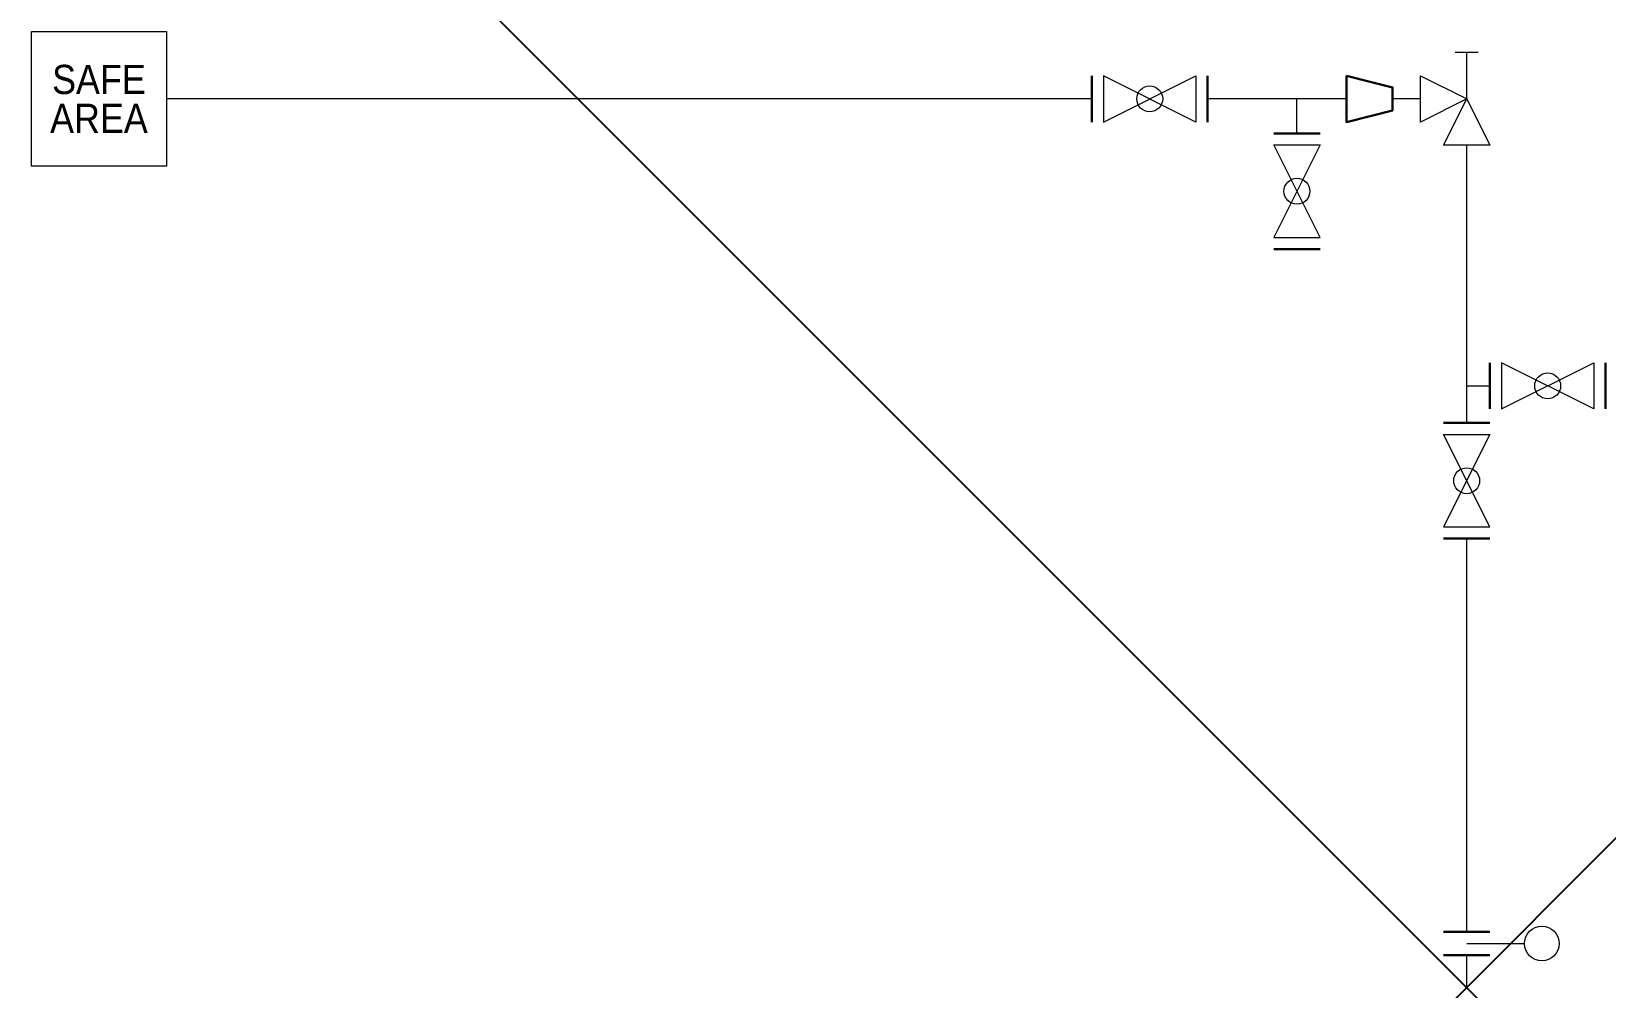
# Model space of a CAD drawing. Header units: inches. Extents: x 0 to 0.274, y 0 to 0.166.
import ezdxf

# ---------------------------------------------------------------- set-up
doc = ezdxf.new("R2010")
doc.units = ezdxf.units.IN
doc.header["$MEASUREMENT"] = 0
doc.header["$PDMODE"] = 35
doc.layers.add('EDGES', color=3, linetype='Continuous', lineweight=0)
for name, color, linetype in [('Level 10', 7, 'Continuous'), ('Level 5', 7, 'Continuous'), ('Level 7', 7, 'Continuous')]:
    doc.layers.add(name, color=color, linetype=linetype)
doc.styles.get("Standard").update_dxf_attribs({"font": 'arial.ttf'})

# ---------------------------------------------------------------- blocks, each defined once
blk = doc.blocks.new('SeparatorTankGroup_SeparatorTank_SeparatorTank1__PORT16_SPACER_OPEN')
at = {"layer": 'Level 7', "color": 2, "linetype": 'Continuous', "lineweight": 13}
blk.add_line((0, 0), (0, 0.005), dxfattribs=at)
at = {"layer": 'Level 7', "color": 2, "linetype": 'Continuous', "lineweight": 30}
for p, q in [((-0.001, -0.002), (-0.001, 0.002)), ((0.001, -0.002), (0.001, 0.002))]:
    blk.add_line(p, q, dxfattribs=at)
at = {"layer": 'Level 7', "color": 2, "linetype": 'Continuous', "lineweight": 13}
blk.add_circle((0, 0.0065), 0.0015, dxfattribs=at)
blk = doc.blocks.new('SeparatorTankGroup_SeparatorTank_SeparatorTank1__PORT16_BALL_VFO')
at = {"layer": 'Level 7', "color": 2, "linetype": 'Continuous', "lineweight": 30}
for p, q in [((-0.005, 0.002), (-0.005, -0.002)), ((0.005, 0.002), (0.005, -0.002))]:
    blk.add_line(p, q, dxfattribs=at)
at = {"layer": 'Level 7', "color": 2, "linetype": 'Continuous', "lineweight": 13, "flags": 128}
blk.add_lwpolyline([(-0.004, 0.002), (-0.004, -0.002), (0.004, 0.002), (0.004, -0.002), (-0.004, 0.002)], dxfattribs=at)
at = {"layer": 'Level 7', "color": 2, "linetype": 'Continuous', "lineweight": 13}
blk.add_circle((0, 0), 0.00112, dxfattribs=at)
blk = doc.blocks.new('SeparatorTankGroup_SeparatorTank_SeparatorTank1__PORT16_BALL_VFO_BRANCH')
at = {"layer": 'Level 7', "color": 2, "linetype": 'Continuous', "lineweight": 30}
for p, q in [((-0.005, 0.002), (-0.005, -0.002)), ((0.005, 0.002), (0.005, -0.002))]:
    blk.add_line(p, q, dxfattribs=at)
at = {"layer": 'Level 7', "color": 2, "linetype": 'Continuous', "lineweight": 13, "flags": 128}
blk.add_lwpolyline([(-0.004, 0.002), (-0.004, -0.002), (0.004, 0.002), (0.004, -0.002), (-0.004, 0.002)], dxfattribs=at)
at = {"layer": 'Level 7', "color": 2, "linetype": 'Continuous', "lineweight": 13}
blk.add_circle((0, 0), 0.00112, dxfattribs=at)
blk = doc.blocks.new('SeparatorTankGroup_SeparatorTank_SeparatorTank1__PORT16_ANGLE_VO')
at = {"layer": 'Level 7', "color": 2, "linetype": 'Continuous', "lineweight": 13}
blk.add_line((0.00402, 0.00103), (0.00402, -0.00097), dxfattribs=at)
at = {"layer": 'Level 7', "color": 2, "linetype": 'Continuous', "lineweight": 13, "flags": 128}
blk.add_lwpolyline([(0.00002, 0.00003), (-0.00398, 0.00203), (-0.00398, -0.00197), (0.00002, 0.00003), (-0.00198, -0.00397), (0.00202, -0.00397), (0.00002, 0.00003), (0.00402, 0.00003)], dxfattribs=at)
blk = doc.blocks.new('SeparatorTankGroup_SeparatorTank_SeparatorTank1__PORT16_REDUCER_CONC')
at = {"layer": 'Level 7', "color": 2, "linetype": 'Continuous', "lineweight": 30, "flags": 128}
blk.add_lwpolyline([(0, 0.004), (0, 0), (0.004, 0.001), (0.004, 0.003), (0, 0.004)], dxfattribs=at)
blk = doc.blocks.new('SeparatorTankGroup_SeparatorTank_SeparatorTank1__PORT16_REDUCER_BALL_VFO')
at = {"layer": 'Level 7', "color": 2, "linetype": 'Continuous', "lineweight": 30}
for p, q in [((-0.005, 0.002), (-0.005, -0.002)), ((0.005, 0.002), (0.005, -0.002))]:
    blk.add_line(p, q, dxfattribs=at)
at = {"layer": 'Level 7', "color": 2, "linetype": 'Continuous', "lineweight": 13, "flags": 128}
blk.add_lwpolyline([(-0.004, 0.002), (-0.004, -0.002), (0.004, 0.002), (0.004, -0.002), (-0.004, 0.002)], dxfattribs=at)
at = {"layer": 'Level 7', "color": 2, "linetype": 'Continuous', "lineweight": 13}
blk.add_circle((0, 0), 0.00112, dxfattribs=at)
blk = doc.blocks.new('SeparatorTankGroup_SeparatorTank_SeparatorTank1__PORT16_SAVE_AREA')
at = {"layer": 'Level 10', "color": 112, "linetype": 'Continuous', "lineweight": 13, "true_color": 0x00ca5c}
blk.add_lwpolyline([(0, 0.01166), (0.01166, 0.01166), (0.01166, 0), (0, 0), (0, 0.01166)], dxfattribs=at)
at = {"layer": 'Level 5', "color": 9, "lineweight": 13, "true_color": 0xc8c8c8, "insert": (0.00583, 0.00583), "char_height": 0.00252, "width": 0.0116558, "attachment_point": 5, "line_spacing_factor": 0.8}
blk.add_mtext('{\\W0.88095;SAFE\\PAREA}', dxfattribs=at)

msp = doc.modelspace()

# ---------------------------------------------------------------- linework, layer by layer
msp.add_point((0.24977, 0))
at = {"layer": 'EDGES', "color": 3, "lineweight": 0}
for p, q in [((0.18454, 0.15463), (0.02347, 0.15463)), ((0.22883, 0.15463), (0.20467, 0.15463)), ((0.22023, 0.14862), (0.22023, 0.15463)), ((0.24172, 0.15463), (0.23689, 0.15463)), ((0.24977, 0.09825), (0.24977, 0.14658)), ((0.24977, 0.1047), (0.2538, 0.1047)), ((0.24977, 0.00966), (0.24977, 0.07812)), ((0.24977, 0), (0.24977, 0.00564))]:
    msp.add_line(p, q, dxfattribs=at)

# ---------------------------------------------------------------- block references
at = {"xscale": 2.013398524451903, "yscale": 2.013398524451903}
for name, p in [('SeparatorTankGroup_SeparatorTank_SeparatorTank1__PORT16_SAVE_AREA', (0, 0.1429)), ('SeparatorTankGroup_SeparatorTank_SeparatorTank1__PORT16_REDUCER_BALL_VFO', (0.19461, 0.15463)), ('SeparatorTankGroup_SeparatorTank_SeparatorTank1__PORT16_REDUCER_CONC', (0.22883, 0.1506)), ('SeparatorTankGroup_SeparatorTank_SeparatorTank1__PORT16_BALL_VFO_BRANCH', (0.26387, 0.1047))]:
    msp.add_blockref(name, p, dxfattribs=at)
at = {"xscale": 2.013398524451903}
for name, p, yscale, rotation in [('SeparatorTankGroup_SeparatorTank_SeparatorTank1__PORT16_ANGLE_VO', (0.24971, 0.15459), -2.013398524451903, 90), ('SeparatorTankGroup_SeparatorTank_SeparatorTank1__PORT16_BALL_VFO_BRANCH', (0.22023, 0.13856), 2.013398524451903, 90), ('SeparatorTankGroup_SeparatorTank_SeparatorTank1__PORT16_BALL_VFO', (0.24977, 0.08819), 2.013398524451903, 90), ('SeparatorTankGroup_SeparatorTank_SeparatorTank1__PORT16_SPACER_OPEN', (0.24977, 0.00765), 2.013398524451903, 270)]:
    msp.add_blockref(name, p, dxfattribs=dict(at, yscale=yscale, rotation=rotation))

doc.saveas('drawing.dxf')
